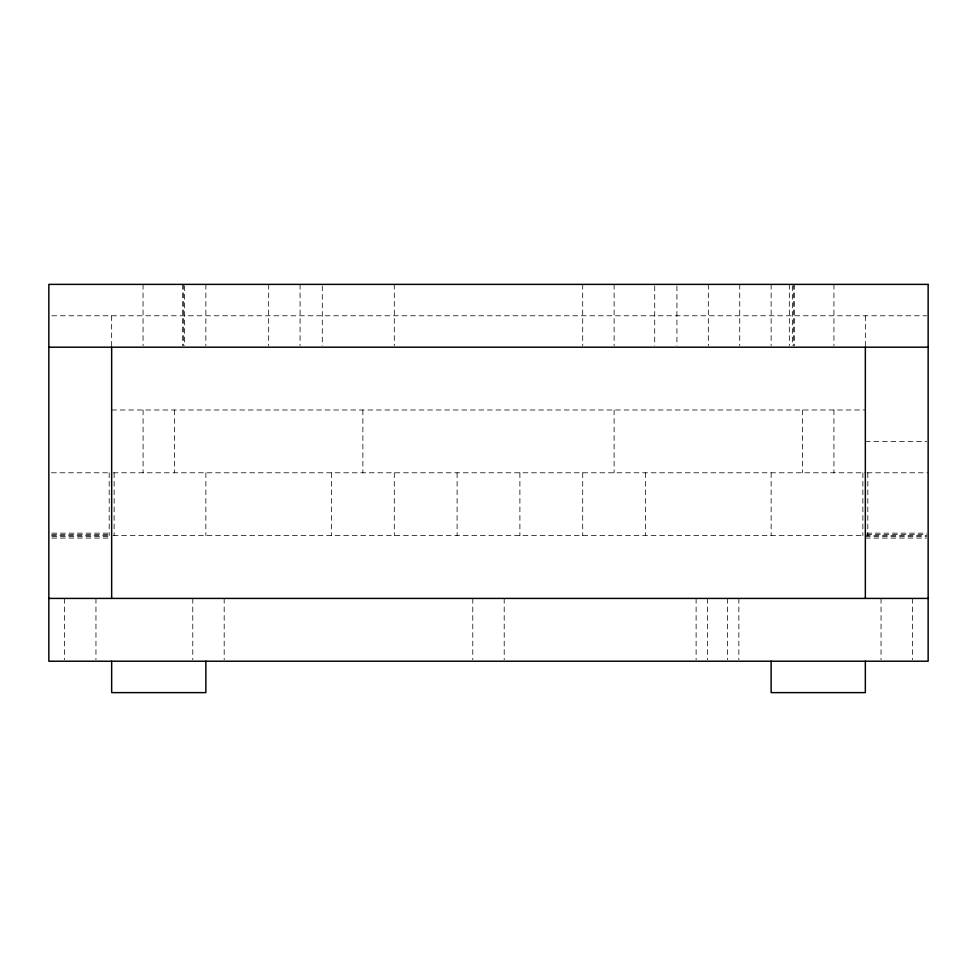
<?xml version="1.0" encoding="UTF-8"?>
<svg xmlns="http://www.w3.org/2000/svg" width="977" height="977" viewBox="0 0 977 977"><rect width="100%" height="100%" fill="white"/><g stroke="black" fill="none" stroke-linecap="round" stroke-linejoin="round"><path stroke-width="0.73" stroke-dasharray="4.88 3.66" d="M51.842 315.779L926.66 315.779M111.659 409.986L865.341 409.986M865.341 441.396L926.66 441.396M51.439 472.795L109.912 472.795M113.124 472.795L865.341 472.795M867.087 472.795L928.15 472.795M51.842 533.137L110.157 533.137M866.843 533.137L926.66 533.137M51.842 534.614L110.157 534.614M866.843 534.614L926.66 534.614M51.439 535.604L110.157 535.604M113.124 535.604L863.876 535.604M865.341 535.604L926.66 535.604M51.842 536.605L111.659 536.605M865.341 536.593L926.66 536.593M51.842 538.083L110.157 538.083M865.341 538.083L926.66 538.083M912.445 598.413L912.445 659.731M881.046 598.413L881.046 659.731M867.82 472.795L867.82 535.604M865.341 315.779L865.341 346.273M862.874 472.795L862.874 535.604M833.943 284.38L833.943 345.687M833.931 409.986L833.931 472.795M802.532 409.986L802.532 472.795M794.325 284.38L794.325 345.687M793.336 284.38L793.336 345.687M792.347 285.87L792.347 345.687M789.343 284.38L789.343 345.687M771.134 284.38L771.134 345.687M771.134 472.795L771.134 535.604M739.723 284.38L739.723 345.687M738.856 598.413L738.856 659.731M727.511 598.413L727.511 659.731M708.325 284.38L708.325 345.687M707.458 598.413L707.458 659.731M696.112 598.413L696.112 659.731M676.927 285.87L676.927 345.687M654.712 285.87L654.712 345.687M645.516 472.795L645.516 535.604M614.118 284.38L614.118 345.687M614.106 409.986L614.106 472.795M582.707 284.38L582.707 345.687M582.707 472.795L582.707 535.604M519.898 472.795L519.898 535.604M504.205 598.413L504.205 659.731M472.795 598.413L472.795 659.731M457.102 472.795L457.102 535.604M394.293 284.38L394.293 345.687M394.293 472.795L394.293 535.604M362.882 409.986L362.882 472.795M331.484 472.795L331.484 535.604M322.288 285.87L322.288 345.687M300.073 284.38L300.073 345.687M268.675 284.38L268.675 345.687M224.185 598.413L224.185 659.731M205.866 284.38L205.866 345.687M205.866 472.795L205.866 535.604M192.787 598.413L192.787 659.731M184.653 285.87L184.653 345.687M183.664 284.38L183.664 345.687M182.675 284.38L182.675 345.687M174.468 409.986L174.468 472.795M143.057 284.38L143.057 345.687M143.069 409.986L143.069 472.795M114.126 472.795L114.126 535.604M111.659 315.779L111.659 346.273M109.192 472.795L109.192 535.604M95.954 598.413L95.954 659.731M64.555 598.413L64.555 659.731"/><path stroke-width="1.47" d="M48.85 347.189L928.15 347.189M48.85 598.413L928.15 598.413M865.341 347.189L865.341 598.413M865.341 661.221L865.341 692.62L771.134 692.62L771.134 661.221M205.866 661.221L205.866 692.62L111.659 692.62L111.659 661.221M111.659 347.189L111.659 598.413M928.15 284.38L48.85 284.38L48.85 661.221L928.15 661.221L928.15 284.38"/></g></svg>
